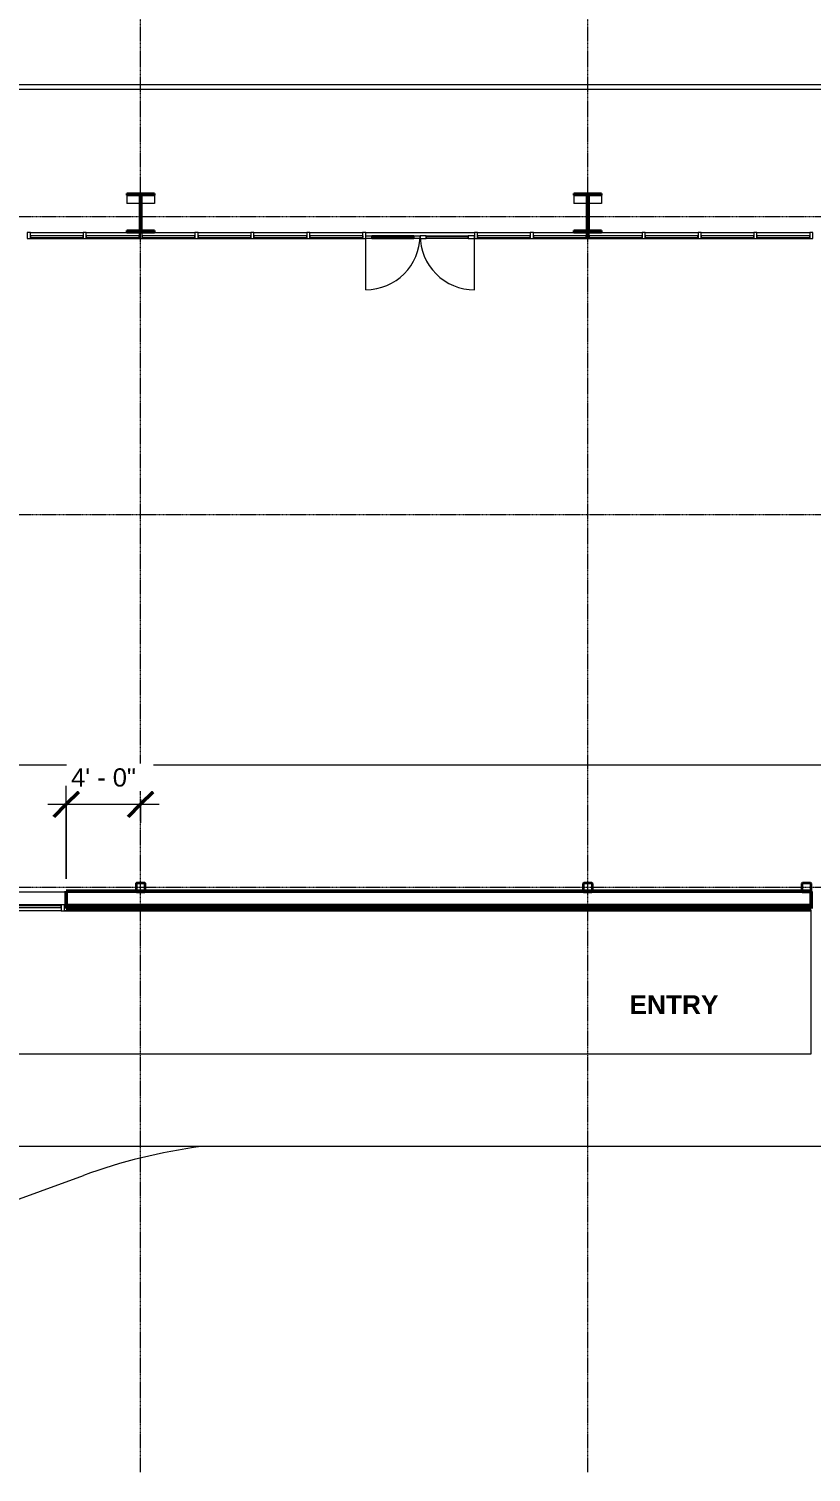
# Model space of a CAD drawing. Header units: inches. Extents: x 21806 to 26875, y -23174 to -20350.
# Drawn here: x 23593 to 24099, y -23163 to -22228 of the extents above; entities that cross this region are included whole.
import ezdxf

# ---------------------------------------------------------------- set-up
doc = ezdxf.new("R2010")
doc.units = ezdxf.units.IN
doc.header["$MEASUREMENT"] = 0
doc.linetypes.add('Grid Line 1_2_', pattern=[0.875, 0.5, -0.125, 0.125, -0.125])
for name, color, linetype, lineweight in [('A-ANNO-DIMS', 211, 'Continuous', 9), ('A-ANNO-DIMS-128', 211, 'Continuous', 9), ('A-DOOR', 31, 'Continuous', 13), ('A-FLOR-HRAL', 11, 'Continuous', 9), ('A-GLAZ-CURT', 52, 'Continuous', 9), ('A-GLAZ-CWMG', 51, 'Continuous', 9), ('A-WALL', 113, 'Continuous', 13), ('A-WALL-PATT', 111, 'Continuous', 50), ('C-BLDG-PADS', 91, 'Continuous', 9), ('C-TOPO', 7, 'Continuous', 9), ('Conc', 7, 'Continuous', 9), ('EOP-PR', 4, 'Continuous', 9), ('G-ANNO-SYMB', 111, 'Continuous', 9), ('G-ANNO-TEXT', 231, 'Continuous', 9), ('L-SITE-WALL', 31, 'Continuous', 13), ('S-BEAM', 12, 'Continuous', 9), ('S-COLS', 52, 'Continuous', 9), ('S-GRID', 1, 'Continuous', 9)]:
    doc.layers.add(name, color=color, linetype=linetype, lineweight=lineweight)
doc.styles.add('Arial', font='arial.ttf', dxfattribs={"height": 11.802395})
doc.styles.add('Arial_B', font='arialbd.ttf', dxfattribs={"height": 12.177074})
doc.dimstyles.new('Linear_-_3_32__Arial', dxfattribs={"dimscale": 12, "dimtxt": 12, "dimasz": 1.333333, "dimexe": 1, "dimexo": 0.666667, "dimgap": 0.666667, "dimtad": 1, "dimdec": 0, "dimzin": 1, "dimdsep": 46, "dimlunit": 4, "dimtxsty": 'Arial', "dimblk1": 'OBLIQUE', "dimblk2": 'OBLIQUE', "dimsah": 1, "dimcen": 0.09, "dimdle": 1, "dimazin": 0, "dimtfac": 1, "dimtdec": 4, "dimtix": 1, "dimtmove": 0, "dimatfit": 3, "dimfxl": 1, "dimtvp": 1, "dimtfill": 1, "dimfrac": 2, "dimtolj": 1, "dimtzin": 0, "dimarcsym": 2})
pattern_1 = [(45, (0, 0), (-12.671354, 12.671354), []), (45, (0, 19.2), (-12.671354, 12.671354), [])]

# ---------------------------------------------------------------- blocks, each defined once
blk = doc.blocks.new('HSS-Hollow Structural Section-Column - HSS6X6X1_4-V2-First Floor Plan')
at = {"layer": 'S-COLS'}
h = blk.add_hatch(dxfattribs=at)
h.set_pattern_fill('FP_4', color=256, style=0, pattern_type=2)
h.set_pattern_definition([(225, (23664.89, -22784.303), (12.671354, -12.671354), []), (225, (23664.89, -22803.503), (12.671354, -12.671354), [])])
h.paths.add_polyline_path([(-2.53, 3), (-2.86, 2.86), (-3, 2.53), (-3, -2.53), (-2.86, -2.86), (-2.53, -3), (2.53, -3), (2.86, -2.86), (3, -2.53), (3, 2.53), (2.86, 2.86), (2.53, 3)], flags=0)
h.paths.add_polyline_path([(2.53, 2.77), (2.7, 2.7), (2.77, 2.53), (2.77, -2.53), (2.7, -2.7), (2.53, -2.77), (-2.53, -2.77), (-2.7, -2.7), (-2.77, -2.53), (-2.77, 2.53), (-2.7, 2.7), (-2.53, 2.77)], flags=0)
at = {"layer": 'S-COLS', "lineweight": 30}
for p, q in [((-3, 2.53), (-3, -2.53)), ((-2.77, -2.53), (-2.77, 2.53)), ((2.53, 3), (-2.53, 3)), ((-2.53, 2.77), (2.53, 2.77)), ((2.77, 2.53), (2.77, -2.53)), ((3, -2.53), (3, 2.53)), ((2.53, -2.77), (-2.53, -2.77)), ((-2.53, -3), (2.53, -3))]:
    blk.add_line(p, q, dxfattribs=at)
for centre, radius, start, end in [((-2.53, 2.53), 0.466, 90, 180), ((-2.53, 2.53), 0.233, 90, 180), ((2.53, 2.53), 0.466, 360, 90), ((2.53, 2.53), 0.233, 0, 90), ((-2.53, -2.53), 0.466, 180, 270), ((-2.53, -2.53), 0.233, 180, 270), ((2.53, -2.53), 0.233, 270, 360), ((2.53, -2.53), 0.466, 270, 360)]:
    blk.add_arc(centre, radius, start, end, dxfattribs=at)
blk = doc.blocks.new('HSS-Hollow Structural Section-Column - HSS6X6X1_4-V3-First Floor Plan')
at = {"layer": 'S-COLS'}
h = blk.add_hatch(dxfattribs=at)
h.set_pattern_fill('FP_5', color=256, style=0, pattern_type=2)
h.set_pattern_definition([(225, (23954.39, -22784.303), (12.671354, -12.671354), []), (225, (23954.39, -22803.503), (12.671354, -12.671354), [])])
h.paths.add_polyline_path([(-2.53, 3), (-2.86, 2.86), (-3, 2.53), (-3, -2.53), (-2.86, -2.86), (-2.53, -3), (2.53, -3), (2.86, -2.86), (3, -2.53), (3, 2.53), (2.86, 2.86), (2.53, 3)], flags=0)
h.paths.add_polyline_path([(2.53, 2.77), (2.7, 2.7), (2.77, 2.53), (2.77, -2.53), (2.7, -2.7), (2.53, -2.77), (-2.53, -2.77), (-2.7, -2.7), (-2.77, -2.53), (-2.77, 2.53), (-2.7, 2.7), (-2.53, 2.77)], flags=0)
at = {"layer": 'S-COLS', "lineweight": 30}
for p, q in [((-3, 2.53), (-3, -2.53)), ((-2.77, -2.53), (-2.77, 2.53)), ((2.53, 3), (-2.53, 3)), ((-2.53, 2.77), (2.53, 2.77)), ((2.77, 2.53), (2.77, -2.53)), ((3, -2.53), (3, 2.53)), ((2.53, -2.77), (-2.53, -2.77)), ((-2.53, -3), (2.53, -3))]:
    blk.add_line(p, q, dxfattribs=at)
for centre, radius, start, end in [((-2.53, 2.53), 0.466, 90, 180), ((-2.53, 2.53), 0.233, 90, 180), ((2.53, 2.53), 0.466, 360, 90), ((2.53, 2.53), 0.233, 0, 90), ((-2.53, -2.53), 0.466, 180, 270), ((-2.53, -2.53), 0.233, 180, 270), ((2.53, -2.53), 0.233, 270, 360), ((2.53, -2.53), 0.466, 270, 360)]:
    blk.add_arc(centre, radius, start, end, dxfattribs=at)
blk = doc.blocks.new('Girt_C - 8_D-948186-First Floor Plan')
at = {"layer": 'S-BEAM'}
for p, q in [((23616.77, -22787.3), (23377.92, -22787.3)), ((22810.02, -22795.3), (23616.77, -22795.3))]:
    blk.add_line(p, q, dxfattribs=at)
blk = doc.blocks.new('System Panel - Glazed-809284-First Floor Plan')
at = {"layer": 'A-GLAZ-CURT', "lineweight": 13}
for p, q in [((17.09375, 1.25), (-17.09375, 1.25)), ((-17.09375, 1.25), (-17.09375, 0.25)), ((-17.09375, 0.25), (17.09375, 0.25)), ((17.09375, 0.25), (17.09375, 1.25))]:
    blk.add_line(p, q, dxfattribs=at)
at = {"layer": 'A-GLAZ-CURT'}
for p, q in [((-17.09375, 0.25), (-17.09375, 1.25)), ((17.09375, 1.25), (-17.09375, 1.25)), ((-17.09375, 0.25), (17.09375, 0.25)), ((17.09375, 1.25), (17.09375, 0.25))]:
    blk.add_line(p, q, dxfattribs=at)
blk = doc.blocks.new('Rectangular Mullion - Rectangular Mullion 1-V16-First Floor Plan')
at = {"layer": 'A-GLAZ-CWMG'}
for p, q in [((24462.02, -22360.05), (24496.2, -22360.05)), ((24462.02, -22364.05), (24496.2, -22364.05))]:
    blk.add_line(p, q, dxfattribs=at)
blk = doc.blocks.new('Rectangular Mullion - Rectangular Mullion 1-809282-First Floor Plan')
at = {"layer": 'A-GLAZ-CWMG', "lineweight": 20}
for p, q in [((-1, 2), (1, 2)), ((-1, -2), (-1, 2)), ((1, 2), (1, -2)), ((1, -2), (-1, -2))]:
    blk.add_line(p, q, dxfattribs=at)
blk = doc.blocks.new('Door_Single_Storefront - one-809285-First Floor Plan')
at = {"layer": 'A-DOOR'}
for p, q in [((-17.59375, 35.1875), (-17.59375, 0)), ((-13.59375, 2), (-17.59375, 2)), ((-17.59375, 0.25), (-13.59375, 0.25)), ((-13.59375, 0.25), (-13.59375, 2)), ((-13.59375, 2), (13.59375, 2)), ((13.59375, 1.5), (-13.59375, 1.5)), ((-13.59375, 1.5), (-13.59375, 0.75)), ((-13.59375, 0.75), (13.59375, 0.75)), ((13.59375, 0.25), (-13.59375, 0.25)), ((17.59375, 2), (13.59375, 2)), ((13.59375, 2), (13.59375, 0.25)), ((13.59375, 0.75), (13.59375, 1.5)), ((13.59375, 0.25), (17.59375, 0.25)), ((17.59375, 0.25), (17.59375, 2))]:
    blk.add_line(p, q, dxfattribs=at)
blk.add_arc((-17.59375, 0), 35.1875, 360, 90, dxfattribs=at)
blk = doc.blocks.new('Door_Single_Storefront - one-809286-First Floor Plan')
at = {"layer": 'A-DOOR'}
for p, q in [((-17.59375, -35.1875), (-17.59375, 0)), ((-17.59375, -0.25), (-13.59375, -0.25)), ((-13.59375, -2), (-17.59375, -2)), ((-13.59375, -0.25), (-13.59375, -2)), ((13.59375, -0.25), (-13.59375, -0.25)), ((-13.59375, -1.5), (-13.59375, -0.75)), ((-13.59375, -0.75), (13.59375, -0.75)), ((13.59375, -1.5), (-13.59375, -1.5)), ((-13.59375, -2), (13.59375, -2)), ((13.59375, -2), (13.59375, -0.25)), ((13.59375, -0.25), (17.59375, -0.25)), ((13.59375, -0.75), (13.59375, -1.5)), ((17.59375, -2), (13.59375, -2)), ((17.59375, -0.25), (17.59375, -2))]:
    blk.add_line(p, q, dxfattribs=at)
blk.add_arc((-17.59375, 0), 35.1875, 270, 0, dxfattribs=at)
blk = doc.blocks.new('Rectangular Mullion - Rectangular Mullion 1-V17-First Floor Plan')
at = {"layer": 'A-GLAZ-CWMG'}
for p, q in [((24244.89, -22364.05), (24279.08, -22364.05)), ((24252.89, -22360.05), (24279.08, -22360.05))]:
    blk.add_line(p, q, dxfattribs=at)
blk = doc.blocks.new('Rectangular Mullion - Rectangular Mullion 1-769167-First Floor Plan')
at = {"layer": 'A-GLAZ-CWMG'}
for p, q in [((24498.2, -22360.05), (24524.39, -22360.05)), ((24498.2, -22364.05), (24532.39, -22364.05))]:
    blk.add_line(p, q, dxfattribs=at)
blk = doc.blocks.new('Rectangular Mullion - Rectangular Mullion 1-769168-First Floor Plan')
at = {"layer": 'A-GLAZ-CWMG'}
blk.add_line((24352.45, -22360.05), (24387.64, -22360.05), dxfattribs=at)
blk = doc.blocks.new('Rectangular Mullion - Rectangular Mullion 1-769169-First Floor Plan')
at = {"layer": 'A-GLAZ-CWMG'}
blk.add_line((24317.27, -22360.05), (24352.45, -22360.05), dxfattribs=at)
blk = doc.blocks.new('HSS-Hollow Structural Section-Column - HSS6X6X1_4-V22-First Floor Plan')
at = {"layer": 'S-COLS'}
h = blk.add_hatch(dxfattribs=at)
h.set_pattern_fill('FP_14', color=256, style=0, pattern_type=2)
h.set_pattern_definition([(225, (24096.015, -22784.303), (12.671354, -12.671354), []), (225, (24096.015, -22803.503), (12.671354, -12.671354), [])])
h.paths.add_polyline_path([(-2.53, 3), (-2.86, 2.86), (-3, 2.53), (-3, -2.53), (-2.86, -2.86), (-2.53, -3), (2.53, -3), (2.86, -2.86), (3, -2.53), (3, 2.53), (2.86, 2.86), (2.53, 3)], flags=0)
h.paths.add_polyline_path([(2.53, 2.77), (2.7, 2.7), (2.77, 2.53), (2.77, -2.53), (2.7, -2.7), (2.53, -2.77), (-2.53, -2.77), (-2.7, -2.7), (-2.77, -2.53), (-2.77, 2.53), (-2.7, 2.7), (-2.53, 2.77)], flags=0)
at = {"layer": 'S-COLS', "lineweight": 30}
for p, q in [((-3, 2.53), (-3, -2.53)), ((-2.77, -2.53), (-2.77, 2.53)), ((2.53, 3), (-2.53, 3)), ((-2.53, 2.77), (2.53, 2.77)), ((2.77, 2.53), (2.77, -2.53)), ((3, -2.53), (3, 2.53)), ((2.53, -2.77), (-2.53, -2.77)), ((-2.53, -3), (2.53, -3))]:
    blk.add_line(p, q, dxfattribs=at)
for centre, radius, start, end in [((-2.53, 2.53), 0.466, 90, 180), ((-2.53, 2.53), 0.233, 90, 180), ((2.53, 2.53), 0.466, 360, 90), ((2.53, 2.53), 0.233, 0, 90), ((-2.53, -2.53), 0.466, 180, 270), ((-2.53, -2.53), 0.233, 180, 270), ((2.53, -2.53), 0.233, 270, 360), ((2.53, -2.53), 0.466, 270, 360)]:
    blk.add_arc(centre, radius, start, end, dxfattribs=at)
blk = doc.blocks.new('System Panel - Glazed-827476-First Floor Plan')
at = {"layer": 'A-GLAZ-CURT', "lineweight": 13}
for p, q in [((15.125, 1.25), (-15.125, 1.25)), ((-15.125, 1.25), (-15.125, 0.25)), ((-15.125, 0.25), (15.125, 0.25)), ((15.125, 0.25), (15.125, 1.25))]:
    blk.add_line(p, q, dxfattribs=at)
at = {"layer": 'A-GLAZ-CURT'}
for p, q in [((-15.125, 0.25), (-15.125, 1.25)), ((15.125, 1.25), (-15.125, 1.25)), ((-15.125, 0.25), (15.125, 0.25)), ((15.125, 1.25), (15.125, 0.25))]:
    blk.add_line(p, q, dxfattribs=at)
blk = doc.blocks.new('Rectangular Mullion - Rectangular Mullion 1-789464-First Floor Plan')
at = {"layer": 'A-GLAZ-CWMG'}
for p, q in [((25110.27, -22795.43), (25080.02, -22795.43)), ((25110.27, -22799.43), (25080.02, -22799.43))]:
    blk.add_line(p, q, dxfattribs=at)
blk = doc.blocks.new('Rectangular Mullion - Rectangular Mullion 1-827457-First Floor Plan')
at = {"layer": 'A-GLAZ-CWMG', "lineweight": 20}
for p, q in [((-2, 2), (0, 2)), ((-2, -2), (-2, 2)), ((0, 2), (0, -2)), ((0, -2), (-2, -2))]:
    blk.add_line(p, q, dxfattribs=at)
blk = doc.blocks.new('Top Rail Type - Top Rail_Internal_-939601-First Floor Plan')
at = {"layer": 'A-FLOR-HRAL'}
for p, q in [((24243.39, -22264.53), (23233.26, -22264.53)), ((24243.39, -22267.58), (23233.26, -22267.58))]:
    blk.add_line(p, q, dxfattribs=at)
blk = doc.blocks.new('DIMBLOCK28-First Floor Plan')
at = {"layer": 'A-ANNO-DIMS-128'}
for p, q in [((23616.77, -22778.68), (23616.77, -22718.43)), ((23664.89, -22727.12), (23664.89, -22742.43)), ((23664.89, -22730.43), (23664.89, -22727.12)), ((23604.77, -22730.43), (23676.89, -22730.43)), ((23616.77, -22730.43), (23616.77, -22778.68))]:
    blk.add_line(p, q, dxfattribs=at)
at = {"layer": 'A-ANNO-DIMS-128', "lineweight": 50}
for p, q in [((23616.77, -22730.43), (23624.77, -22722.43)), ((23664.89, -22730.43), (23672.89, -22722.43)), ((23616.77, -22730.43), (23608.77, -22738.43)), ((23664.89, -22730.43), (23656.89, -22738.43))]:
    blk.add_line(p, q, dxfattribs=at)
at = {"layer": 'A-ANNO-DIMS-128', "color": 0, "insert": (23619.87, -22707.12), "char_height": 11.802, "width": 50.2892, "attachment_point": 1, "line_spacing_factor": 0.938532, "style": 'Arial', "bg_fill": 3, "box_fill_scale": 1.25, "bg_fill_color": 0, "bg_fill_transparency": 0}
blk.add_mtext('4\' - 0"', dxfattribs=at)
blk = doc.blocks.new('_Oblique')
at = {"color": 0, "linetype": 'ByBlock', "lineweight": -2}
blk.add_line((-0.5, -0.5), (0.5, 0.5), dxfattribs=at)

msp = doc.modelspace()

# ---------------------------------------------------------------- hatches: boundary and pattern name
at = {"layer": 'A-WALL-PATT', "lineweight": 9}
h = msp.add_hatch(dxfattribs=at)
h.set_pattern_fill('FP_12', color=256, style=0, pattern_type=2)
h.set_pattern_definition([(0, (0, 0), (0, 16), []), (90, (0, 0), (-16, 1e-15), [])])
h.paths.add_polyline_path([(23616.77, -22796.8), (24099.02, -22796.8), (24099.02, -22796.05), (23616.77, -22796.05)], flags=0)
at = {"layer": 'S-COLS'}
h = msp.add_hatch(dxfattribs=at)
h.set_pattern_fill('FP_1', color=256, style=0, pattern_type=2)
h.set_pattern_definition(pattern_1)
h.paths.add_polyline_path([(23673.89, -22336.05), (23673.89, -22334.8), (23655.89, -22334.8), (23655.89, -22336.05)], flags=0)
h = msp.add_hatch(dxfattribs=at)
h.set_pattern_fill('FP_1', color=256, style=0, pattern_type=2)
h.set_pattern_definition(pattern_1)
h.paths.add_polyline_path([(23665.52, -22358.8), (23665.52, -22336.05), (23664.27, -22336.05), (23664.27, -22358.8)], flags=0)
h = msp.add_hatch(dxfattribs=at)
h.set_pattern_fill('FP_1', color=256, style=0, pattern_type=2)
h.set_pattern_definition(pattern_1)
h.paths.add_polyline_path([(23963.39, -22336.05), (23963.39, -22334.8), (23945.39, -22334.8), (23945.39, -22336.05)], flags=0)
h = msp.add_hatch(dxfattribs=at)
h.set_pattern_fill('FP_1', color=256, style=0, pattern_type=2)
h.set_pattern_definition(pattern_1)
h.paths.add_polyline_path([(23955.02, -22358.8), (23955.02, -22336.05), (23953.77, -22336.05), (23953.77, -22358.8)], flags=0)
h = msp.add_hatch(dxfattribs=at)
h.set_pattern_fill('FP_1', color=256, style=0, pattern_type=2)
h.set_pattern_definition(pattern_1)
h.paths.add_polyline_path([(23673.89, -22360.05), (23673.89, -22358.8), (23655.89, -22358.8), (23655.89, -22360.05)], flags=0)
h = msp.add_hatch(dxfattribs=at)
h.set_pattern_fill('FP_1', color=256, style=0, pattern_type=2)
h.set_pattern_definition(pattern_1)
h.paths.add_polyline_path([(23963.39, -22360.05), (23963.39, -22358.8), (23945.39, -22358.8), (23945.39, -22360.05)], flags=0)

# ---------------------------------------------------------------- linework, layer by layer
at = {"layer": 'A-WALL'}
for p, q in [((23662.36, -22787.3), (23616.77, -22787.3)), ((23951.86, -22787.3), (23667.42, -22787.3)), ((24093.48, -22787.3), (23956.92, -22787.3)), ((24099.02, -22787.3), (24098.55, -22787.3)), ((24099.02, -22795.3), (23616.77, -22795.3)), ((24099.02, -22796.05), (23616.77, -22796.05)), ((24099.02, -22796.8), (23616.77, -22796.8)), ((24099.02, -22797.68), (23616.77, -22797.68))]:
    msp.add_line(p, q, dxfattribs=at)
at = {"layer": 'C-BLDG-PADS'}
msp.add_line((23615.52, -22799.3), (24099.27, -22799.3), dxfattribs=at)
at = {"layer": 'C-TOPO'}
msp.add_line((24099.27, -22799.3), (23615.52, -22799.3), dxfattribs=at)
at = {"layer": 'Conc'}
for p, q in [((24099.02, -22892.07), (24099.02, -22799.43)), ((22893.02, -22892.07), (24099.02, -22892.07)), ((26285.49, -22952.07), (21940.38, -22952.07))]:
    msp.add_line(p, q, dxfattribs=at)
at = {"layer": 'EOP-PR'}
msp.add_line((23454.02, -23033.95), (23627.85, -22970.69), dxfattribs=at)
msp.add_arc((23750.97, -23308.98), 360, 97.51288, 110, dxfattribs=at)
at = {"layer": 'G-ANNO-SYMB'}
msp.add_line((26355.26, -22705.01), (21884.02, -22705.01), dxfattribs=at)
at = {"layer": 'L-SITE-WALL', "lineweight": 50}
for p, q in [((23661.89, -22786.68), (23616.77, -22786.68)), ((23616.77, -22786.68), (23616.77, -22797.93)), ((23667.66, -22786.68), (23662.12, -22786.68)), ((23951.39, -22786.68), (23667.89, -22786.68)), ((23957.16, -22786.68), (23951.62, -22786.68)), ((24093.02, -22786.68), (23957.39, -22786.68)), ((24098.79, -22786.68), (24093.24, -22786.68)), ((24099.02, -22797.93), (24099.02, -22786.84)), ((23616.77, -22797.93), (24099.02, -22797.93))]:
    msp.add_line(p, q, dxfattribs=at)
at = {"layer": 'S-COLS', "lineweight": 30}
for p, q in [((23673.89, -22334.8), (23655.89, -22334.8)), ((23655.89, -22334.8), (23655.89, -22336.05)), ((23655.89, -22336.05), (23673.89, -22336.05)), ((23665.52, -22336.05), (23664.27, -22336.05)), ((23664.27, -22336.05), (23664.27, -22358.8)), ((23665.52, -22358.8), (23665.52, -22336.05)), ((23673.89, -22336.05), (23673.89, -22334.8)), ((23963.39, -22334.8), (23945.39, -22334.8)), ((23945.39, -22334.8), (23945.39, -22336.05)), ((23945.39, -22336.05), (23963.39, -22336.05)), ((23955.02, -22336.05), (23953.77, -22336.05)), ((23953.77, -22336.05), (23953.77, -22358.8)), ((23955.02, -22358.8), (23955.02, -22336.05)), ((23963.39, -22336.05), (23963.39, -22334.8)), ((23655.89, -22358.8), (23655.89, -22360.05)), ((23673.89, -22358.8), (23655.89, -22358.8)), ((23655.89, -22360.05), (23673.89, -22360.05)), ((23664.27, -22358.8), (23665.52, -22358.8)), ((23673.89, -22360.05), (23673.89, -22358.8)), ((23945.39, -22358.8), (23945.39, -22360.05)), ((23963.39, -22358.8), (23945.39, -22358.8)), ((23945.39, -22360.05), (23963.39, -22360.05)), ((23953.77, -22358.8), (23955.02, -22358.8)), ((23963.39, -22360.05), (23963.39, -22358.8))]:
    msp.add_line(p, q, dxfattribs=at)
at = {"layer": 'S-COLS'}
for p, q in [((23655.89, -22336.05), (23655.89, -22341.31)), ((23673.89, -22336.05), (23673.89, -22341.31)), ((23945.39, -22336.05), (23945.39, -22341.31)), ((23963.39, -22336.05), (23963.39, -22341.31)), ((23664.27, -22341.31), (23655.89, -22341.31)), ((23673.89, -22341.31), (23665.52, -22341.31)), ((23953.77, -22341.31), (23945.39, -22341.31)), ((23963.39, -22341.31), (23955.02, -22341.31))]:
    msp.add_line(p, q, dxfattribs=at)
at = {"layer": 'S-GRID', "linetype": 'Grid Line 1_2_'}
for p, q in [((23664.89, -23162.87), (23664.89, -20779.92)), ((23954.39, -23162.87), (23954.39, -20779.92)), ((26875.46, -22350.05), (22016.39, -22350.05)), ((26875.46, -22543.05), (22016.39, -22543.05)), ((26875.46, -22784.3), (22016.39, -22784.3))]:
    msp.add_line(p, q, dxfattribs=at)

# ---------------------------------------------------------------- block references
at = {"layer": 'A-DOOR'}
msp.add_blockref('Door_Single_Storefront - one-809286-First Floor Plan', (23828.23, -22362.05), dxfattribs=at)
at = {"layer": 'A-DOOR', "rotation": 180}
msp.add_blockref('Door_Single_Storefront - one-809285-First Floor Plan', (23863.42, -22362.05), dxfattribs=at)
at = {"layer": 'A-FLOR-HRAL'}
msp.add_blockref('Top Rail Type - Top Rail_Internal_-939601-First Floor Plan', (0, 0), dxfattribs=at)
at = {"layer": 'A-GLAZ-CURT', "rotation": 180}
for p in [(23610.61, -22362.05), (23646.8, -22362.05), (23682.98, -22362.05), (23719.17, -22362.05), (23755.36, -22362.05), (23791.55, -22362.05), (23900.11, -22362.05), (23936.3, -22362.05), (23972.48, -22362.05), (24008.67, -22362.05), (24044.86, -22362.05), (24081.05, -22362.05)]:
    msp.add_blockref('System Panel - Glazed-809284-First Floor Plan', p, dxfattribs=at)
at = {"layer": 'A-GLAZ-CURT'}
msp.add_blockref('System Panel - Glazed-827476-First Floor Plan', (23598.39, -22797.43), dxfattribs=at)
at = {"layer": 'A-GLAZ-CWMG', "extrusion": (0, 0, -1)}
for p in [(-23592.52, -22362.05), (-23628.7, -22362.05), (-23664.89, -22362.05), (-23701.08, -22362.05), (-23737.27, -22362.05), (-23773.45, -22362.05), (-23809.64, -22362.05), (-23882.02, -22362.05), (-23918.2, -22362.05), (-23954.39, -22362.05), (-23990.58, -22362.05), (-24026.77, -22362.05), (-24062.95, -22362.05), (-24099.14, -22362.05)]:
    msp.add_blockref('Rectangular Mullion - Rectangular Mullion 1-809282-First Floor Plan', p, dxfattribs=at)
at = {"layer": 'A-GLAZ-CWMG'}
for name, p in [('Rectangular Mullion - Rectangular Mullion 1-V16-First Floor Plan', (-868.5, 0)), ('Rectangular Mullion - Rectangular Mullion 1-769167-First Floor Plan', (-868.5, 0)), ('Rectangular Mullion - Rectangular Mullion 1-V17-First Floor Plan', (-579, 0)), ('Rectangular Mullion - Rectangular Mullion 1-V16-First Floor Plan', (-759.94, 0)), ('Rectangular Mullion - Rectangular Mullion 1-V16-First Floor Plan', (-723.75, 0)), ('Rectangular Mullion - Rectangular Mullion 1-V16-First Floor Plan', (-687.56, 0)), ('Rectangular Mullion - Rectangular Mullion 1-769169-First Floor Plan', (-506.62, 0)), ('Rectangular Mullion - Rectangular Mullion 1-769168-First Floor Plan', (-506.62, 0)), ('Rectangular Mullion - Rectangular Mullion 1-V16-First Floor Plan', (-579, 0)), ('Rectangular Mullion - Rectangular Mullion 1-769167-First Floor Plan', (-579, 0)), ('Rectangular Mullion - Rectangular Mullion 1-V17-First Floor Plan', (-289.5, 0)), ('Rectangular Mullion - Rectangular Mullion 1-V16-First Floor Plan', (-470.44, 0)), ('Rectangular Mullion - Rectangular Mullion 1-V16-First Floor Plan', (-434.25, 0)), ('Rectangular Mullion - Rectangular Mullion 1-V16-First Floor Plan', (-398.06, 0)), ('Rectangular Mullion - Rectangular Mullion 1-789464-First Floor Plan', (-1496.75, 0))]:
    msp.add_blockref(name, p, dxfattribs=at)
at = {"layer": 'A-GLAZ-CWMG', "extrusion": (0, 0, -1), "rotation": 180}
msp.add_blockref('Rectangular Mullion - Rectangular Mullion 1-827457-First Floor Plan', (-23615.52, -22797.43), dxfattribs=at)
at = {"layer": 'S-BEAM'}
msp.add_blockref('Girt_C - 8_D-948186-First Floor Plan', (0, 0), dxfattribs=at)
at = {"layer": 'S-COLS', "rotation": 180}
for name, p in [('HSS-Hollow Structural Section-Column - HSS6X6X1_4-V2-First Floor Plan', (23664.89, -22784.3)), ('HSS-Hollow Structural Section-Column - HSS6X6X1_4-V3-First Floor Plan', (23954.39, -22784.3)), ('HSS-Hollow Structural Section-Column - HSS6X6X1_4-V22-First Floor Plan', (24096.02, -22784.3))]:
    msp.add_blockref(name, p, dxfattribs=at)

# ---------------------------------------------------------------- texts
at = {"layer": 'G-ANNO-TEXT', "color": 7, "insert": (24010.2, -22854.05), "char_height": 12.177, "width": 66.816, "attachment_point": 2, "line_spacing_factor": 0.938532, "style": 'Arial_B', "bg_fill": 3, "box_fill_scale": 1.25, "bg_fill_color": 0, "bg_fill_transparency": 0}
msp.add_mtext('ENTRY', dxfattribs=at)

# ---------------------------------------------------------------- next in the draw order: dimensions: what is measured, and where the dimension line sits
at = {"layer": 'A-ANNO-DIMS'}
dim = msp.add_linear_dim(base=(23664.89, -22730.43), p1=(23616.77, -22786.68), p2=(23664.89, -22719.12), dimstyle='Linear_-_3_32__Arial', override={"dimpost": '<>', "dimfxl": 82.945326}, dxfattribs=at)
dim.commit()
dim.dimension.update_dxf_attribs({"geometry": 'DIMBLOCK28-First Floor Plan', "text_midpoint": (23640.83, -22716.41)})

doc.saveas('drawing.dxf')
